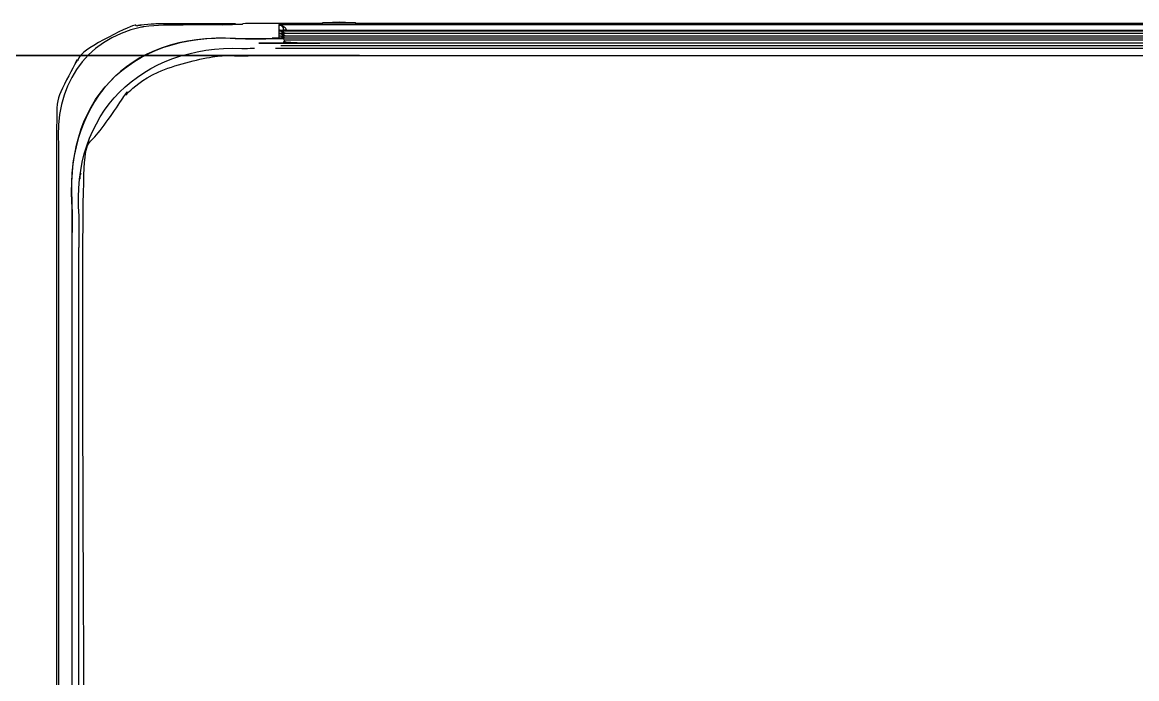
# Model space of a CAD drawing. Header units: millimetres. Extents: x 1291 to 5660, y 748 to 2981.
# Drawn here: x 2935.7 to 3165.5, y 1966.4 to 2101.7 of the extents above; entities that cross this region are included whole.
import ezdxf

# ---------------------------------------------------------------- set-up
doc = ezdxf.new("R2010")
doc.units = ezdxf.units.MM

msp = doc.modelspace()

# ---------------------------------------------------------------- linework, layer by layer
msp.add_line((2987.873206011879, 2096.400253677826), (3731.562590618517, 2096.400253677826))
for points in [[(2972.659419835961, 2101.213342395296), (2971.49368816794, 2101.462295259995)], [(2976.903473434127, 2101.185680965888), (2976.903473434127, 2101.213342395296)], [(2977.350007937473, 2101.221245660845), (2977.30653997697, 2101.217294028071)], [(2977.500169982844, 2101.320036480169), (2977.401379163523, 2101.221245660845), (2977.401379163523, 2101.189632598658)], [(2979.345582487819, 2101.320036480169), (2977.500169982844, 2101.320036480169), (2977.500169982844, 2101.189632598658)], [(2979.665664742432, 2101.292375050756), (2979.665664742432, 2101.462295259995), (2979.491792900416, 2101.458343627221), (2979.507599431513, 2101.292375050756)], [(3747.946060095231, 2101.462295259995), (3746.788231692758, 2101.213342395296), (2988.568693379923, 2101.181729333113)], [(3645.642239235925, 2101.181729333113), (3645.598771275415, 2101.276568519666), (2988.568693379923, 2101.276568519666), (2988.568693379923, 2098.482764149177)], [(2988.568693379923, 2100.146401546595), (3730.341536091671, 2100.146401546595), (3729.298305039608, 2101.181729333113)], [(2988.620064605974, 2101.177777700343), (2988.620064605974, 2101.181729333113)], [(2998.214628978735, 2101.667780164191), (2998.210677345961, 2101.648022000323)], [(2998.621647154346, 2101.679635062506), (2998.621647154346, 2101.667780164191)], [(2999.249956765249, 2101.679635062506), (2999.253908398024, 2101.69939322637)], [(3002.32432706262, 2101.69939322637), (3002.32432706262, 2101.711248124693), (3000.992626818131, 2101.746812819647), (2999.660926573634, 2101.711248124693), (2999.656974940867, 2101.69939322637)], [(3002.73134523823, 2101.69939322637), (3002.73134523823, 2101.679635062506)], [(3003.367558114683, 2101.667780164191), (3003.359654849134, 2101.679635062506)], [(3003.770624657526, 2101.667780164191), (3003.770624657526, 2101.648022000323)], [(3220.371471842104, 2101.489956689407), (3004.450305494473, 2101.489956689407)], [(3070.086925853438, 2101.395117502854), (3070.086925853438, 2101.399069135628), (3057.378474855578, 2101.395117502854), (3057.378474855578, 2101.359552807897)], [(3057.445652612719, 2101.351649542352), (3057.429846081629, 2101.355601175126)], [(3057.441700979944, 2101.355601175126), (3057.485168940447, 2101.351649542352), (3057.540491799272, 2101.347697909578)], [(3057.461459143808, 2101.403020768403), (3057.449604245493, 2101.399069135628)], [(3057.528636900949, 2101.347697909578), (3057.504927104311, 2101.351649542352)], [(3057.623476087502, 2101.406972401173), (3057.603717923638, 2101.403020768403)], [(3057.615572821954, 2101.347697909578), (3057.698557110184, 2101.343746276803)], [(3057.655089149689, 2101.343746276803), (3057.623476087502, 2101.347697909578)], [(3058.026542630346, 2101.410924033944), (3057.998881200933, 2101.406972401173)], [(3058.239930800083, 2101.355601175126), (3058.239930800083, 2101.410924033944)], [(3069.241276440022, 2101.355601175126), (3069.241276440022, 2101.410924033944)], [(3069.442809711444, 2101.410924033944), (3069.470471140857, 2101.406972401173)], [(3069.786601762688, 2101.343746276803), (3069.869586050919, 2101.347697909578), (3069.944667073608, 2101.351649542352)], [(3069.865634418152, 2101.347697909578), (3069.830069723191, 2101.343746276803)], [(3069.861682785378, 2101.406972401173), (3069.881440949242, 2101.403020768403)], [(3069.980231768569, 2101.351649542352), (3069.952570339156, 2101.347697909578)], [(3069.999989932433, 2101.351649542352), (3070.043457892935, 2101.355601175126)], [(3070.027651361846, 2101.403020768403), (3070.039506260161, 2101.399069135628)], [(3733.949376813392, 2098.482764149177), (3733.933570282302, 2098.478812516403), (2987.165863745519, 2098.478812516403)], [(2987.367397016941, 2098.466957618088), (2987.363445384167, 2098.470909250862)], [(2988.568693379923, 2099.478575607964), (3731.005410397528, 2099.478575607964), (3730.503553035364, 2099.980432970135), (3730.341536091671, 2100.146401546595)], [(2988.568693379923, 2099.980432970135), (3730.495649769816, 2099.980432970135), (3730.41661711436, 2099.97648133736), (3730.424520379908, 2099.980432970135)], [(2988.568693379923, 2098.953008449162), (3731.523074290789, 2098.953008449162)], [(2988.624016238741, 2100.146401546595), (2988.63191950429, 2100.142449913825)], [(2988.655629300928, 2099.478575607964), (2988.659580933702, 2099.474623975193)], [(2988.675387464792, 2100.142449913825), (2988.691193995882, 2100.13849828105)], [(2988.734661956391, 2098.478812516403), (2988.722807058069, 2098.482764149177)], [(2989.572408104258, 2100.146401546595), (2989.568456471484, 2100.209627670965), (2989.568456471484, 2100.146401546595)], [(2989.995232810966, 2100.205676038191), (2990.066362200873, 2100.209627670965)], [(2987.165863745519, 2098.466957618088), (2987.169815378294, 2098.463005985313)], [(2987.169815378294, 2098.447199454224), (2987.173767011068, 2098.439296188675), (2987.173767011068, 2098.419538024811), (2987.177718643842, 2098.411634759266)], [(2987.375300282482, 2098.427441290356), (2987.371348649715, 2098.435344555901), (2987.371348649715, 2098.455102719769)], [(2987.379251915264, 2098.387924962628), (2987.375300282482, 2098.399779860947)], [(2988.991518086631, 2096.977192062679), (3730.452181809314, 2096.977192062679)], [(3642.919564255347, 2098.075745973563), (2989.702811985765, 2098.075745973563)], [(2943.109109959726, 2071.663032519058), (2943.109109959726, 1924.618825404226), (2943.504273237021, 1924.618825404226)], [(2947.357115190659, 1899.490392600934), (2947.341308659569, 1899.490392600934), (2947.341308659569, 2055.326982635617), (2947.357115190659, 2055.326982635617)]]:
    msp.add_lwpolyline(points)
for points in [[(2978.982032272704, 2101.284471785211), (2978.918806148337, 2101.221245660845), (2978.895096351699, 2101.217294028071, -0.008808651125161306), (2977.20774915765, 2101.189632598658), (2976.919279965216, 2101.185680965888)], [(2988.738613589158, 2100.130595015506), (2988.746516854707, 2100.126643382731), (2988.762323385797, 2100.122691749957), (2988.770226651345, 2100.114788484416), (2988.833452775712, 2100.102933586093), (2988.821597877396, 2100.106885218867), (2988.801839713547, 2100.110836851711, 0.07126778494068217), (2988.592403176562, 2100.142449913825), (2988.580548278246, 2100.146401546595)], [(2989.42224605888, 2099.478575607964), (2989.402487895016, 2099.51018867015, 0.2429125925766125), (2988.655629300928, 2099.97648133736), (2988.647726035379, 2099.980432970135)]]:
    msp.add_lwpolyline(points, format="xyb")
msp.add_lwpolyline([(2997.491480181278, 2101.343746276803), (3004.489821822202, 2101.343746276803), (3004.398934268423, 2101.648022000323), (2997.582367735057, 2101.648022000323)], close=True)
msp.add_arc((2989.599410931493, 2098.268717377794), 0.04043858497536589, 37.0565266818982, 83.45371323498938)
for points, weights, knots in [([(2979.349534120586, 2101.292375050763), (2979.348216909661, 2101.301595527233), (2979.346899698737, 2101.310816003703), (2979.345582487819, 2101.320036480169), (2979.393002081096, 2101.367456073445), (2979.440421674372, 2101.414875666722), (2979.487841267649, 2101.462295259998), (2975.840484218193, 2101.462295259995), (2972.193127168744, 2101.462295259995), (2968.545770119295, 2101.462295259995), (2965.815191873183, 2101.430682197812), (2963.029290768246, 2101.501811587723), (2960.314519053217, 2101.173826067568), (2960.119571836426, 2101.147481849081), (2959.924624619628, 2101.121137630593), (2959.72967740283, 2101.094793412105), (2959.723091348184, 2101.093476201188), (2959.716505293561, 2101.092158990263), (2959.709919238937, 2101.090841779338), (2959.666451278449, 2101.090841779338), (2959.59137025576, 2101.07108361547), (2959.547902295265, 2101.07108361547), (2959.541316240627, 2101.069766404553), (2959.534730186003, 2101.068449193632), (2959.528144131379, 2101.067131982711), (2959.355589500316, 2101.036836131445), (2959.183034869232, 2101.006540280187), (2959.010480238147, 2100.976244428928), (2954.451031154175, 2100.073985595025), (2950.420014150463, 2097.76021186618), (2947.341308659555, 2094.278226878743), (2947.159533551997, 2094.063521498074), (2946.977758444439, 2093.848816117408), (2946.795983336881, 2093.634110736743), (2946.753832587318, 2093.576153456075), (2946.711681837741, 2093.518196175404), (2946.669531088163, 2093.460238894733), (2942.160718094209, 2087.303595034458), (2942.8206407673, 2082.277118147247), (2942.721849947972, 2074.95474261894), (2942.721849947972, 2024.778226878743), (2942.721849947972, 1974.601711138546), (2942.721849947972, 1924.425195398349)], [1, 1, 1, 1, 1, 1, 1, 1, 1, 1, 1, 1, 1, 1, 1, 1, 1, 1, 1, 1, 1, 1, 1, 1, 1, 1, 1, 1, 0.9649485119871883, 0.9649485119871883, 1, 1, 1, 1, 1, 1, 1, 1, 1, 1, 1, 1, 1], [0, 0, 0, 0, 1, 1, 1, 2, 2, 2, 3, 3, 3, 4, 4, 4, 5, 5, 5, 6, 6, 6, 7, 7, 7, 8, 8, 8, 9, 9, 9, 9.651426315083377, 9.651426315083377, 9.651426315083377, 10.65142631508338, 10.65142631508338, 10.65142631508338, 11.65142631508338, 11.65142631508338, 11.65142631508338, 12.65142631508338, 12.65142631508338, 12.65142631508338, 13.65142631508338, 13.65142631508338, 13.65142631508338, 13.65142631508338]), ([(2989.572408104244, 2100.205676038187), (2989.571090893319, 2100.206993249112), (2989.569773682394, 2100.208310460037), (2989.568456471469, 2100.209627670962), (2989.567139260552, 2100.214896514664), (2989.565822049627, 2100.220165358363), (2989.564504838702, 2100.225434202062), (2989.56187041686, 2100.257047264242), (2989.559235995003, 2100.288660326425), (2989.556601573154, 2100.320273388608), (2989.511783683681, 2100.595989022573), (2989.362987448491, 2100.832394256066), (2989.133776866461, 2100.992050960011), (2989.123239179055, 2100.998637014627), (2989.112701491665, 2101.005223069247), (2989.102163804274, 2101.011809123867), (2989.092943327793, 2101.018395178498), (2989.08372285132, 2101.024981233122), (2989.074502374847, 2101.031567287742), (2988.948050126129, 2101.110599943202), (2988.805791346299, 2101.165922802023), (2988.655629300928, 2101.173826067568)], [1, 1, 1, 1, 1, 1, 1, 1, 1, 1, 0.9472119285526557, 0.9472119285526557, 1, 1, 1, 1, 1, 1, 1, 1, 1, 1], [0, 0, 0, 0, 1, 1, 1, 2, 2, 2, 3, 3, 3, 3.801247614477891, 3.801247614477891, 3.801247614477891, 4.801247614477891, 4.801247614477891, 4.801247614477891, 5.801247614477891, 5.801247614477891, 5.801247614477891, 6.801247614477891, 6.801247614477891, 6.801247614477891, 6.801247614477891]), ([(2988.58449991102, 2099.47857560796), (2988.73278698561, 2099.468481253791), (2988.880426028082, 2099.451344579213), (2989.027082781607, 2099.427204381898), (2989.034986047148, 2099.425887170977), (2989.042889312689, 2099.42456996006), (2989.050792578245, 2099.423252749149), (2989.066599109335, 2099.41798390545), (2989.082405640424, 2099.412715061751), (2989.098212171514, 2099.407446218052), (2989.362971567288, 2099.336316828141), (2989.61587606476, 2099.213816212176), (2989.813457703408, 2099.024137839077), (2989.834533078189, 2099.000428042438), (2989.855608452978, 2098.9767182458), (2989.876683827767, 2098.953008449162)], [1, 0.9992453287171029, 0.9992453287171029, 1, 1, 1, 1, 1, 1, 1, 1, 1, 1, 1, 1, 1], [0, 0, 0, 0, 0.09517228849280368, 0.09517228849280368, 0.09517228849280368, 1.095172288492804, 1.095172288492804, 1.095172288492804, 2.095172288492804, 2.095172288492804, 2.095172288492804, 3.095172288492804, 3.095172288492804, 3.095172288492804, 4.095172288492804, 4.095172288492804, 4.095172288492804, 4.095172288492804]), ([(3642.801015272155, 2097.708244125673), (3642.778622686442, 2097.696389227354), (3642.756230100728, 2097.684534329035), (3642.733837515015, 2097.672679430716), (3641.485121558756, 2097.443484729889), (3639.837290692435, 2097.494855955936), (3638.556961673997, 2097.455339628208), (3638.318546496704, 2097.454022417283), (3638.080131319396, 2097.452705206359), (3637.841716142074, 2097.451387995434), (3423.48803079439, 2097.451387995434), (3209.134345446707, 2097.451387995434), (2994.780660099023, 2097.451387995434), (2994.542244921723, 2097.452705206359), (2994.303829744423, 2097.454022417283), (2994.065414567122, 2097.455339628208), (2992.785085548677, 2097.494855955936), (2991.141206315123, 2097.443484729889), (2989.888538726097, 2097.67267943072), (2989.866146140384, 2097.684534329035), (2989.84375355467, 2097.696389227354), (2989.821360968956, 2097.708244125673), (2989.831898656347, 2097.679265485343), (2989.842436343738, 2097.650286845006), (2989.852974031129, 2097.621308204672), (2989.899076413488, 2097.616039360981), (2989.94517879584, 2097.610770517282), (2989.991281178191, 2097.605501673583), (2991.504959140068, 2097.494269295295), (2993.02189206164, 2097.444188104144), (2994.539610499874, 2097.455339628215), (2994.643670162893, 2097.454022417287), (2994.747729825912, 2097.452705206362), (2994.851789488931, 2097.451387995437)], [1, 1, 1, 1, 1, 1, 1, 1, 1, 1, 1, 1, 1, 1, 1, 1, 1, 1, 1, 1, 1, 1, 1, 1, 1, 1, 1, 1, 0.9994573605305089, 0.9994573605305089, 1, 1, 1, 1], [0, 0, 0, 0, 1, 1, 1, 2, 2, 2, 3, 3, 3, 4, 4, 4, 5, 5, 5, 6, 6, 6, 7, 7, 7, 8, 8, 8, 9, 9, 9, 9.080700416346296, 9.080700416346296, 9.080700416346296, 10.0807004163463, 10.0807004163463, 10.0807004163463, 10.0807004163463]), ([(3738.438431643474, 1865.439172996286), (3756.584329336941, 1865.087477679494), (3772.703039417866, 1871.082104596082), (3771.185612433045, 1891.966483801209), (3771.188246854895, 1894.538996736408), (3771.190881276744, 1897.111509671608), (3771.193515698594, 1899.684022606807), (3771.193515698594, 1951.553154384759), (3771.193515698594, 2003.422286162711), (3771.193515698594, 2055.291417940663), (3771.188246854895, 2058.015410132166), (3771.182978011196, 2060.739402323665), (3771.177709167497, 2063.463394515164), (3772.544974106947, 2083.182042052254), (3757.437882015897, 2095.669201614828), (3738.521415931712, 2094.867020161915), (3737.738992642656, 2094.873606216532), (3736.956569353607, 2094.880192271152), (3736.174146064558, 2094.886778325772), (3735.472072641905, 2094.89072995855), (3734.769999219244, 2094.894681591324), (3734.067925796583, 2094.898633224095), (3484.070574549479, 2095.205543408838), (3234.073034916176, 2095.204226197236), (2984.075686917088, 2094.894681591295), (2983.808293099421, 2094.892047169471), (2983.540899281777, 2094.889412747632), (2983.273505464139, 2094.886778325783), (2982.178903186033, 2094.874923427456), (2981.084300907919, 2094.863068529137), (2979.989698629805, 2094.851213630818), (2979.728890866799, 2094.845944787126), (2979.468083103785, 2094.840675943431), (2979.207275340771, 2094.835407099736), (2970.790297534347, 2094.720809749315), (2964.479539995927, 2093.017656024165), (2957.88426489784, 2087.592064226885), (2957.651118564238, 2087.386579322692), (2957.417972230637, 2087.181094418496), (2957.184825897036, 2086.9756095143), (2956.959582828976, 2086.764855766405), (2956.734339760916, 2086.554102018514), (2956.509096692856, 2086.343348270622), (2948.360829914994, 2078.092339040673), (2948.159296643572, 2071.473354145955), (2948.250184197351, 2060.361362788377), (2948.250184197351, 2004.985815529884), (2948.250184197351, 1949.610268271388), (2948.250184197351, 1894.234721012892), (2947.823407857869, 1879.337065458809), (2950.727857945997, 1871.204605212044), (2967.265441100863, 1866.61675956263), (2967.518345598351, 1866.561436703802), (2967.771250095823, 1866.50611384498), (2968.024154593296, 1866.450790986159), (2968.029423436973, 1866.449473775248), (2968.034692280672, 1866.448156564327), (2968.039961124371, 1866.446839353406), (2968.046547178988, 1866.446839353395), (2968.053133233604, 1866.446839353395), (2968.059719288228, 1866.446839353395), (2968.943511171959, 1866.258918349451), (2969.834480676335, 1866.10866609575), (2970.731023042755, 1865.996353217268), (2970.976024274672, 1865.967374576945), (2971.221025506596, 1865.938395936611), (2971.46602673852, 1865.909417296278), (2974.868382556052, 1865.549818713929), (2978.318157966846, 1865.474737691244), (2981.732368682694, 1865.427318097971), (2981.989224812926, 1865.424683676121), (2982.246080943166, 1865.422049254272), (2982.502937073406, 1865.419414832422), (2982.759793203652, 1865.418097621498), (2983.016649333892, 1865.416780410573), (2983.273505464132, 1865.415463199648), (2983.314339002792, 1865.414145988723), (2983.355172541445, 1865.412828777798), (2983.396006080097, 1865.411511566874), (2983.56197465658, 1865.411511566877), (2983.727943233041, 1865.411511566877), (2983.893911809501, 1865.411511566877), (2983.936062559079, 1865.410194355953), (2983.978213308656, 1865.408877145028), (2984.020364058234, 1865.407559934103), (2984.144181885124, 1865.407559934103), (2984.267999712008, 1865.407559934103), (2984.391817538891, 1865.407559934103), (2984.433968288476, 1865.406242723182), (2984.476119038053, 1865.404925512257), (2984.518269787631, 1865.403608301332), (3234.656624316384, 1865.403608301332), (3484.794978845131, 1865.403608301332), (3734.933333373877, 1865.403608301332), (3734.97284970159, 1865.404925512257), (3735.012366029318, 1865.406242723182), (3735.051882357046, 1865.407559934107), (3735.177017394847, 1865.407559934103), (3735.302152432655, 1865.407559934103), (3735.427287470463, 1865.407559934103), (3735.468121009123, 1865.408877145028), (3735.508954547776, 1865.410194355953), (3735.549788086429, 1865.411511566877), (3735.714439451972, 1865.411511566877), (3735.879090817508, 1865.411511566877), (3736.043742183044, 1865.411511566877), (3736.087210143553, 1865.412828777798), (3736.130678104056, 1865.414145988723), (3736.174146064558, 1865.415463199648), (3736.928907924216, 1865.423366465189), (3737.683669783853, 1865.431269730734), (3738.438431643489, 1865.439172996279)], [1, 1, 1, 1, 1, 1, 1, 1, 1, 1, 1, 1, 1, 1, 1, 1, 1, 1, 1, 1, 1, 1, 0.9999994933011557, 0.9999994933011557, 1, 1, 1, 1, 1, 1, 1, 1, 1, 1, 1, 1, 1, 1, 1, 1, 1, 1, 1, 1, 1, 1, 1, 1, 1, 1, 1, 1, 1, 1, 1, 1, 1, 1, 1, 1, 1, 0.9993996208292989, 0.9993996208292989, 1, 1, 1, 1, 1, 1, 1, 1, 1, 1, 1, 1, 1, 1, 1, 1, 1, 1, 1, 1, 1, 1, 1, 1, 1, 1, 1, 1, 1, 1, 1, 1, 1, 1, 1, 1, 1, 1, 1, 1, 1, 1, 1, 1, 1, 1, 1, 1, 1], [0, 0, 0, 0, 1, 1, 1, 2, 2, 2, 3, 3, 3, 4, 4, 4, 5, 5, 5, 6, 6, 6, 7, 7, 7, 7.002465844054854, 7.002465844054854, 7.002465844054854, 8.002465844054854, 8.002465844054854, 8.002465844054854, 9.002465844054854, 9.002465844054854, 9.002465844054854, 10.00246584405485, 10.00246584405485, 10.00246584405485, 11.00246584405485, 11.00246584405485, 11.00246584405485, 12.00246584405485, 12.00246584405485, 12.00246584405485, 13.00246584405485, 13.00246584405485, 13.00246584405485, 14.00246584405485, 14.00246584405485, 14.00246584405485, 15.00246584405485, 15.00246584405485, 15.00246584405485, 16.00246584405485, 16.00246584405485, 16.00246584405485, 17.00246584405485, 17.00246584405485, 17.00246584405485, 18.00246584405485, 18.00246584405485, 18.00246584405485, 19.00246584405485, 19.00246584405485, 19.00246584405485, 19.08735183626573, 19.08735183626573, 19.08735183626573, 20.08735183626573, 20.08735183626573, 20.08735183626573, 21.08735183626573, 21.08735183626573, 21.08735183626573, 22.08735183626573, 22.08735183626573, 22.08735183626573, 23.08735183626573, 23.08735183626573, 23.08735183626573, 24.08735183626573, 24.08735183626573, 24.08735183626573, 25.08735183626573, 25.08735183626573, 25.08735183626573, 26.08735183626573, 26.08735183626573, 26.08735183626573, 27.08735183626573, 27.08735183626573, 27.08735183626573, 28.08735183626573, 28.08735183626573, 28.08735183626573, 29.08735183626573, 29.08735183626573, 29.08735183626573, 30.08735183626573, 30.08735183626573, 30.08735183626573, 31.08735183626573, 31.08735183626573, 31.08735183626573, 32.08735183626573, 32.08735183626573, 32.08735183626573, 33.08735183626573, 33.08735183626573, 33.08735183626573, 34.08735183626573, 34.08735183626573, 34.08735183626573, 35.08735183626573, 35.08735183626573, 35.08735183626573, 35.08735183626573])]:
    msp.add_rational_spline(points, weights, degree=3, knots=knots)
for points, knots in [([(2977.401379163523, 2101.221245660845), (2977.331566984533, 2101.21992844992), (2977.261754805543, 2101.218611238995), (2977.191942626553, 2101.217294028071), (2977.16955004084, 2101.215976817146), (2977.147157455126, 2101.214659606221), (2977.124764869413, 2101.213342395296), (2974.370476826648, 2101.204121918823), (2971.616188783891, 2101.194901442354), (2968.861900741133, 2101.185680965884), (2966.15503229166, 2101.154067903704), (2963.420502412767, 2101.213342395296), (2960.73339212715, 2100.818179118001), (2960.693875799422, 2100.81291027431), (2960.654359471694, 2100.807641430614), (2960.614843143966, 2100.802372586919), (2960.547665386825, 2100.790517688596), (2960.480487629685, 2100.778662790277), (2960.413309872544, 2100.766807891958), (2960.361938646486, 2100.758904626409), (2960.310567420435, 2100.751001360864), (2960.259196194384, 2100.74309809532), (2948.230426033487, 2098.20614985507), (2942.267412179078, 2088.232228736104), (2943.140723021906, 2076.242974902927), (2943.138088600056, 2074.675493902991), (2943.135454178207, 2073.108012903047), (2943.132819756357, 2071.540531903103)], [0, 0, 0, 0, 1, 1, 1, 2, 2, 2, 3, 3, 3, 4, 4, 4, 5, 5, 5, 6, 6, 6, 7, 7, 7, 8, 8, 8, 9, 9, 9, 9]), ([(2997.534948141773, 2101.489956689407), (2992.741617588167, 2101.489956689407), (2987.948287034561, 2101.489956689407), (2983.154956480955, 2101.489956689407), (2982.498985440646, 2101.486005056633), (2981.839062767563, 2101.489956689407), (2981.183091727246, 2101.458343627221), (2981.175188461712, 2101.455709205375), (2981.167285196171, 2101.453074783525), (2981.15938193063, 2101.450440361676), (2981.108010704557, 2101.401703557478), (2981.056639478506, 2101.352966753277), (2981.005268252456, 2101.304229949075), (2981.002633830621, 2101.302912738151), (2980.999999408771, 2101.301595527226), (2980.997364986922, 2101.300278316301), (2980.32953904829, 2101.276568519666), (2979.65380984411, 2101.30818158185), (2978.985983905478, 2101.284471785211)], [0, 0, 0, 0, 1, 1, 1, 2, 2, 2, 3, 3, 3, 4, 4, 4, 5, 5, 5, 6, 6, 6, 6]), ([(2988.647726035379, 2101.177777700343), (2988.650360457229, 2101.176460489418), (2988.652994879079, 2101.175143278493), (2988.655629300943, 2101.173826067561), (2988.626650660605, 2101.208073551594), (2988.597672020268, 2101.242321035626), (2988.568693379938, 2101.276568519666), (2988.581865489178, 2101.275251308742), (2988.595037598418, 2101.273934097817), (2988.608209707651, 2101.272616886885), (2988.598989231185, 2101.242321035626), (2988.589768754719, 2101.212025184368), (2988.580548278253, 2101.18172933311), (2989.153535030317, 2101.177777700343), (2989.924103421051, 2100.90906667178), (2990.058458935332, 2100.280757060877), (2990.059776146242, 2100.26495052978), (2990.061093357167, 2100.249143998686), (2990.062410568092, 2100.233337467593), (2990.063727779038, 2100.225434202059), (2990.065044989963, 2100.217530936514), (2990.066362200888, 2100.209627670969), (2990.067679411791, 2100.188552296173), (2990.068996622716, 2100.167476921384), (2990.07031383364, 2100.146401546595)], [0, 0, 0, 0, 1, 1, 1, 2, 2, 2, 3, 3, 3, 4, 4, 4, 5, 5, 5, 6, 6, 6, 7, 7, 7, 8, 8, 8, 8]), ([(2988.96780829, 2101.18172933311), (2988.95463618076, 2101.188315387733), (2988.941464071519, 2101.194901442357), (2988.928291962279, 2101.201487496981), (2988.805791346299, 2101.248907090254), (2988.738613589158, 2101.260761988573), (2988.608209707651, 2101.272616886892)], [0, 0, 0, 0, 1, 1, 1, 2, 2, 2, 2]), ([(2988.687242363115, 2101.268665254122), (2988.833452775712, 2101.268665254122), (2988.975711555541, 2101.237052191935), (2989.114018702589, 2101.201487496981), (2989.135094077371, 2101.194901442357), (2989.15616945216, 2101.188315387733), (2989.177244826948, 2101.18172933311)], [0, 0, 0, 0, 1, 1, 1, 2, 2, 2, 2]), ([(3057.532588533716, 2101.351649542348), (3057.528636900942, 2101.354283964198), (3057.524685268168, 2101.356918386047), (3057.520733635393, 2101.359552807897), (3057.477265674898, 2101.383262604535), (3057.441700979944, 2101.387214237309), (3057.394281386668, 2101.395117502854)], [0, 0, 0, 0, 1, 1, 1, 2, 2, 2, 2]), ([(3070.090877486212, 2101.395117502854), (3070.051361158477, 2101.387214237309), (3070.007893197982, 2101.383262604535), (3069.968376870246, 2101.359552807897), (3069.961790815615, 2101.356918386047), (3069.955204760991, 2101.354283964198), (3069.948618706368, 2101.351649542348)], [0, 0, 0, 0, 1, 1, 1, 2, 2, 2, 2]), ([(2947.696955609136, 1863.969165604742), (2947.657439281408, 1864.060053158521), (2947.629777851996, 1864.154892345074), (2947.590261524268, 1864.241828266078), (2947.586309891486, 1864.253683164401), (2947.582358258712, 1864.26553806272), (2947.578406625938, 1864.277392961039), (2947.566551727622, 1864.309006023226), (2947.554696829307, 1864.340619085409), (2947.542841930991, 1864.372232147593), (2947.440099478889, 1864.633039910603), (2947.357115190659, 1864.905702571936), (2947.258324371339, 1865.170461967724), (2947.24910389488, 1865.204709451749), (2947.239883418407, 1865.238956935782), (2947.230662941919, 1865.273204419818), (2947.218808043604, 1865.304817482001), (2947.206953145288, 1865.336430544185), (2947.195098246973, 1865.368043606368), (2945.748800652066, 1869.892663131419), (2945.934527392391, 1874.784784504353), (2945.883156166347, 1879.483275871409), (2945.905548752061, 1939.133172579322), (2945.927941337774, 1998.783069287243), (2945.950333923488, 2058.432965995164), (2945.954285556269, 2060.544455106856), (2945.958237189044, 2062.655944218544), (2945.962188821818, 2064.767433330233), (2944.547504289084, 2087.307546667229), (2959.504434334755, 2100.336079919702), (2981.665190925553, 2098.36421516599), (2983.074606614581, 2098.365532376911), (2984.484022303602, 2098.366849587836), (2985.893437992622, 2098.36816679876)], [0, 0, 0, 0, 1, 1, 1, 2, 2, 2, 3, 3, 3, 4, 4, 4, 5, 5, 5, 6, 6, 6, 7, 7, 7, 8, 8, 8, 9, 9, 9, 10, 10, 10, 11, 11, 11, 11]), ([(2989.402487895023, 2098.482764149174), (2989.397219051324, 2098.493301836568), (2989.391950207625, 2098.503839523963), (2989.386681363926, 2098.514377211357), (2989.197002990827, 2098.775184974378), (2988.896678900078, 2098.949056816387), (2988.576596645465, 2098.953008449162)], [0, 0, 0, 0, 1, 1, 1, 2, 2, 2, 2]), ([(2989.43410095721, 2098.953008449162), (2989.42092884797, 2098.9767182458), (2989.407756738729, 2099.000428042438), (2989.394584629489, 2099.024137839077), (2989.276035646283, 2099.190106415537), (2989.141680132002, 2099.308655398729), (2988.952001758903, 2099.391639686959), (2988.941464071505, 2099.395591319733), (2988.930926384107, 2099.399542952508), (2988.920388696709, 2099.403494585282), (2988.909851009333, 2099.408763428974), (2988.899313321942, 2099.414032272669), (2988.888775634551, 2099.419301116364), (2988.813694611847, 2099.446962545784), (2988.718855425294, 2099.462769076874), (2988.639822769838, 2099.470672342422)], [0, 0, 0, 0, 1, 1, 1, 2, 2, 2, 3, 3, 3, 4, 4, 4, 5, 5, 5, 5]), ([(2988.655629300928, 2099.97648133736), (2988.782081549661, 2099.972529704586), (2988.900630532852, 2099.952771540722), (2989.023131148818, 2099.929061744084), (2989.031034414352, 2099.926427322238), (2989.038937679893, 2099.923792900388), (2989.046840945434, 2099.921158478539), (2989.063964687463, 2099.918524056689), (2989.081088429478, 2099.91588963484), (2989.098212171492, 2099.91325521299), (2989.374826465603, 2099.826319291989), (2989.580311369799, 2099.739383370981), (2989.797651172311, 2099.541801732334), (2989.806871648791, 2099.531264044947), (2989.816092125265, 2099.520726357552), (2989.825312601738, 2099.510188670158), (2989.835850289114, 2099.49965098276), (2989.846387976512, 2099.489113295365), (2989.85692566391, 2099.478575607971)], [0, 0, 0, 0, 1, 1, 1, 2, 2, 2, 3, 3, 3, 4, 4, 4, 5, 5, 5, 6, 6, 6, 6]), ([(2988.663532566484, 2098.949056816387), (2988.662215355559, 2098.950374027312), (2988.660898144634, 2098.951691238237), (2988.65958093371, 2098.953008449162), (2988.69909726143, 2098.945105183613), (2988.738613589158, 2098.945105183613), (2988.774178284119, 2098.929298652523), (2988.776812705969, 2098.926664230677), (2988.779447127818, 2098.924029808828), (2988.782081549668, 2098.921395386978)], [0, 0, 0, 0, 1, 1, 1, 2, 2, 2, 3, 3, 3, 3]), ([(2988.734661956384, 2098.949056816391), (2988.742565221925, 2098.946422394542), (2988.750468487467, 2098.943787972692), (2988.758371753008, 2098.941153550843), (2988.774178284105, 2098.941153550843), (2988.789984815195, 2098.941153550843), (2988.805791346284, 2098.941153550843), (2988.813694611847, 2098.939836339921), (2988.821597877396, 2098.938519128997), (2988.829501142945, 2098.937201918072), (2988.838721619418, 2098.935884707147), (2988.847942095891, 2098.934567496222), (2988.857162572364, 2098.933250285298), (2988.865065837891, 2098.931933074373), (2988.87296910344, 2098.930615863448), (2988.880872368988, 2098.929298652523), (2988.936195227813, 2098.921395386978), (2988.971759922767, 2098.913492121434), (2989.023131148818, 2098.901637223111), (2989.031034414352, 2098.900320012186), (2989.038937679893, 2098.899002801261), (2989.046840945434, 2098.897685590337), (2989.063964687463, 2098.892416746641), (2989.081088429478, 2098.887147902942), (2989.098212171492, 2098.881879059243), (2989.114018702582, 2098.87792742648), (2989.129825233672, 2098.873975793709), (2989.145631764762, 2098.870024160939), (2989.359019934514, 2098.810749669336), (2989.611924431986, 2098.692200686148), (2989.769989742906, 2098.538087008003), (2989.780527430304, 2098.530183742461), (2989.791065117702, 2098.522280476916), (2989.8016028051, 2098.514377211372), (2989.809506070626, 2098.503839523974), (2989.817409336168, 2098.493301836579), (2989.825312601709, 2098.482764149185)], [0, 0, 0, 0, 1, 1, 1, 2, 2, 2, 3, 3, 3, 4, 4, 4, 5, 5, 5, 6, 6, 6, 7, 7, 7, 8, 8, 8, 9, 9, 9, 10, 10, 10, 11, 11, 11, 12, 12, 12, 12]), ([(2988.833452775712, 2100.102933586093), (2988.932243595032, 2100.075272156684), (2988.979663188308, 2100.051562360046), (2989.066599109313, 2100.008094399544), (2989.071867953012, 2100.002825555845), (2989.077136796711, 2099.997556712146), (2989.08240564041, 2099.992287868447), (2989.088991695041, 2099.988336235683), (2989.095577749665, 2099.984384602913), (2989.102163804288, 2099.980432970142)], [0, 0, 0, 0, 1, 1, 1, 2, 2, 2, 3, 3, 3, 3]), ([(2989.60402116643, 2098.308892307165), (2989.589531846265, 2098.311526729014), (2989.5750425261, 2098.314161150864), (2989.560553205935, 2098.316795572713), (2989.197002990827, 2098.36816679876), (2988.778129916886, 2098.356311900445), (2988.40667643623, 2098.36816679876), (2987.568930288356, 2098.36816679876), (2986.731184140489, 2098.36816679876), (2985.893437992622, 2098.36816679876), (2983.780631670002, 2098.364215165993), (2981.667825347388, 2098.360263533223), (2979.555019024775, 2098.356311900452), (2957.014905687786, 2099.774948065939), (2943.986372435321, 2084.818018020263), (2945.954285556262, 2062.653309796695), (2945.952968345345, 2061.246528529524), (2945.95165113442, 2059.839747262349), (2945.950333923495, 2058.432965995175)], [0, 0, 0, 0, 1, 1, 1, 2, 2, 2, 3, 3, 3, 4, 4, 4, 5, 5, 5, 6, 6, 6, 6]), ([(2947.357115190674, 2055.291417940667), (2947.361066823448, 2057.459547122102), (2947.365018456222, 2059.627676303537), (2947.368970088996, 2061.795805484971), (2945.602590239462, 2082.996315311926), (2960.219679866664, 2097.123402475279), (2980.953897026419, 2096.364688982869), (2981.724465417145, 2096.371275037485), (2982.495033807872, 2096.377861092105), (2983.265602198598, 2096.384447146726), (2983.365710228755, 2096.385764357643), (2983.465818258906, 2096.387081568557), (2983.565926289056, 2096.388398779471)], [0, 0, 0, 0, 1, 1, 1, 2, 2, 2, 3, 3, 3, 4, 4, 4, 4]), ([(2989.821360968964, 2097.708244125681), (2989.758134844597, 2097.903191342482), (2989.694908720231, 2098.098138559284), (2989.631682595865, 2098.293085776086), (2989.623779330302, 2098.297037408845), (2989.615876064753, 2098.300989041616), (2989.607972799205, 2098.304940674387), (2989.22466442024, 2098.376070064309), (2988.738613589158, 2098.356311900445), (2988.343450311863, 2098.36816679876)], [0, 0, 0, 0, 1, 1, 1, 2, 2, 2, 3, 3, 3, 3]), ([(2947.558648462081, 2069.438263267884), (2947.56128288393, 2069.477779595612), (2947.56391730578, 2069.51729592334), (2947.566551727629, 2069.556812251069), (2947.594213157042, 2069.884797771227), (2947.629777851996, 2070.196976760288), (2947.732520304097, 2070.509155749352), (2947.747009624262, 2070.54867207708), (2947.761498944427, 2070.588188404809), (2947.775988264592, 2070.627704732537)], [0, 0, 0, 0, 1, 1, 1, 2, 2, 2, 3, 3, 3, 3])]:
    msp.add_open_spline(points, degree=3, knots=knots)
msp.add_open_spline([(2989.572408104258, 2100.221482569284), (2989.702811985765, 2100.209627670965), (2989.860877296685, 2100.225434202059), (2989.991281178191, 2100.229385834829)], degree=3)

doc.saveas('drawing.dxf')
